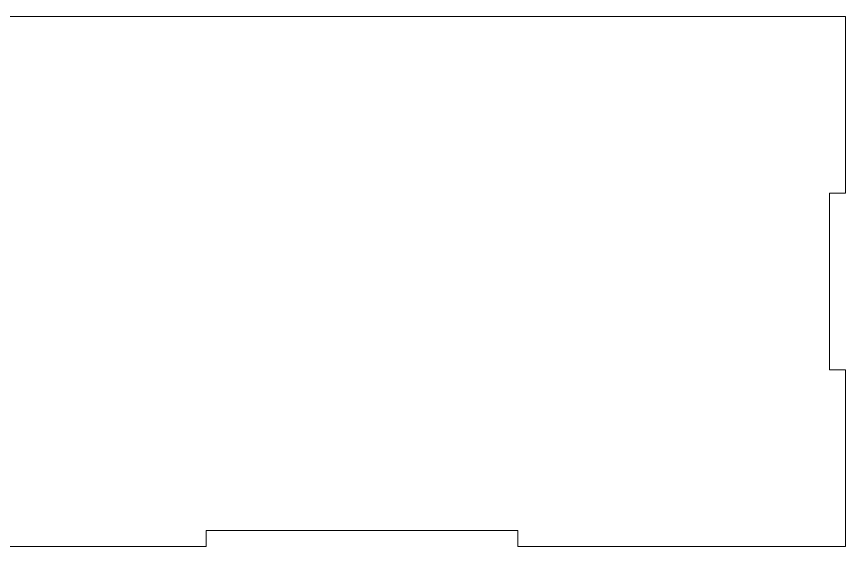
# Model space of a CAD drawing. Header units: centimetres. Extents: x -198 to 198, y -41 to 41.
# Drawn here: x -38.32 to -22.68, y -25 to -15 of the extents above; entities that cross this region are included whole.
import ezdxf

# ---------------------------------------------------------------- set-up
doc = ezdxf.new("R2010")
doc.units = ezdxf.units.CM
doc.header["$MEASUREMENT"] = 0
doc.layers.add('Camada 1', color=7, linetype='Continuous')

msp = doc.modelspace()

# ---------------------------------------------------------------- linework, layer by layer
at = {"layer": 'Camada 1', "color": 250, "lineweight": 9}
msp.add_open_spline([(-22.98491, -21.66956), (-22.98491, -21.66956), (-22.98491, -18.33622), (-22.98491, -18.33622), (-22.98491, -18.33622), (-22.98491, -18.33622), (-22.68491, -18.33622), (-22.68491, -18.33622), (-22.68491, -18.33622), (-22.68491, -18.33622), (-22.68491, -15.00289), (-22.68491, -15.00289), (-22.68491, -15.00289), (-22.68491, -15.00289), (-52.38491, -15.00289), (-52.38491, -15.00289), (-52.38491, -15.00289), (-52.38491, -15.00289), (-52.38491, -18.33622), (-52.38491, -18.33622), (-52.38491, -18.33622), (-52.38491, -18.33622), (-52.68491, -18.33622), (-52.68491, -18.33622), (-52.68491, -18.33622), (-52.68491, -18.33622), (-52.68491, -21.66956), (-52.68491, -21.66956), (-52.68491, -21.66956), (-52.68491, -21.66956), (-52.38491, -21.66956), (-52.38491, -21.66956), (-52.38491, -21.66956), (-52.38491, -21.66956), (-52.38491, -25.00289), (-52.38491, -25.00289), (-52.38491, -25.00289), (-52.38491, -25.00289), (-46.50491, -25.00289), (-46.50491, -25.00289), (-46.50491, -25.00289), (-46.50491, -25.00289), (-46.50491, -24.70289), (-46.50491, -24.70289), (-46.50491, -24.70289), (-46.50491, -24.70289), (-40.62491, -24.70289), (-40.62491, -24.70289), (-40.62491, -24.70289), (-40.62491, -24.70289), (-40.62491, -25.00289), (-40.62491, -25.00289), (-40.62491, -25.00289), (-40.62491, -25.00289), (-34.74491, -25.00289), (-34.74491, -25.00289), (-34.74491, -25.00289), (-34.74491, -25.00289), (-34.74491, -24.70289), (-34.74491, -24.70289), (-34.74491, -24.70289), (-34.74491, -24.70289), (-28.86491, -24.70289), (-28.86491, -24.70289), (-28.86491, -24.70289), (-28.86491, -24.70289), (-28.86491, -25.00289), (-28.86491, -25.00289), (-28.86491, -25.00289), (-28.86491, -25.00289), (-22.68491, -25.00289), (-22.68491, -25.00289), (-22.68491, -25.00289), (-22.68491, -25.00289), (-22.68491, -21.66956), (-22.68491, -21.66956), (-22.68491, -21.66956), (-22.68491, -21.66956), (-22.98491, -21.66956), (-22.98491, -21.66956)], degree=3, knots=[0, 0, 0, 0, 0.04761905, 0.04761905, 0.04761905, 0.04761905, 0.0952381, 0.0952381, 0.0952381, 0.0952381, 0.14285714, 0.14285714, 0.14285714, 0.14285714, 0.19047619, 0.19047619, 0.19047619, 0.19047619, 0.23809524, 0.23809524, 0.23809524, 0.23809524, 0.28571429, 0.28571429, 0.28571429, 0.28571429, 0.33333333, 0.33333333, 0.33333333, 0.33333333, 0.38095238, 0.38095238, 0.38095238, 0.38095238, 0.42857143, 0.42857143, 0.42857143, 0.42857143, 0.47619048, 0.47619048, 0.47619048, 0.47619048, 0.52380952, 0.52380952, 0.52380952, 0.52380952, 0.57142857, 0.57142857, 0.57142857, 0.57142857, 0.61904762, 0.61904762, 0.61904762, 0.61904762, 0.66666667, 0.66666667, 0.66666667, 0.66666667, 0.71428571, 0.71428571, 0.71428571, 0.71428571, 0.76190476, 0.76190476, 0.76190476, 0.76190476, 0.80952381, 0.80952381, 0.80952381, 0.80952381, 0.85714286, 0.85714286, 0.85714286, 0.85714286, 0.9047619, 0.9047619, 0.9047619, 0.9047619, 1, 1, 1, 1], dxfattribs=at)

doc.saveas('drawing.dxf')
